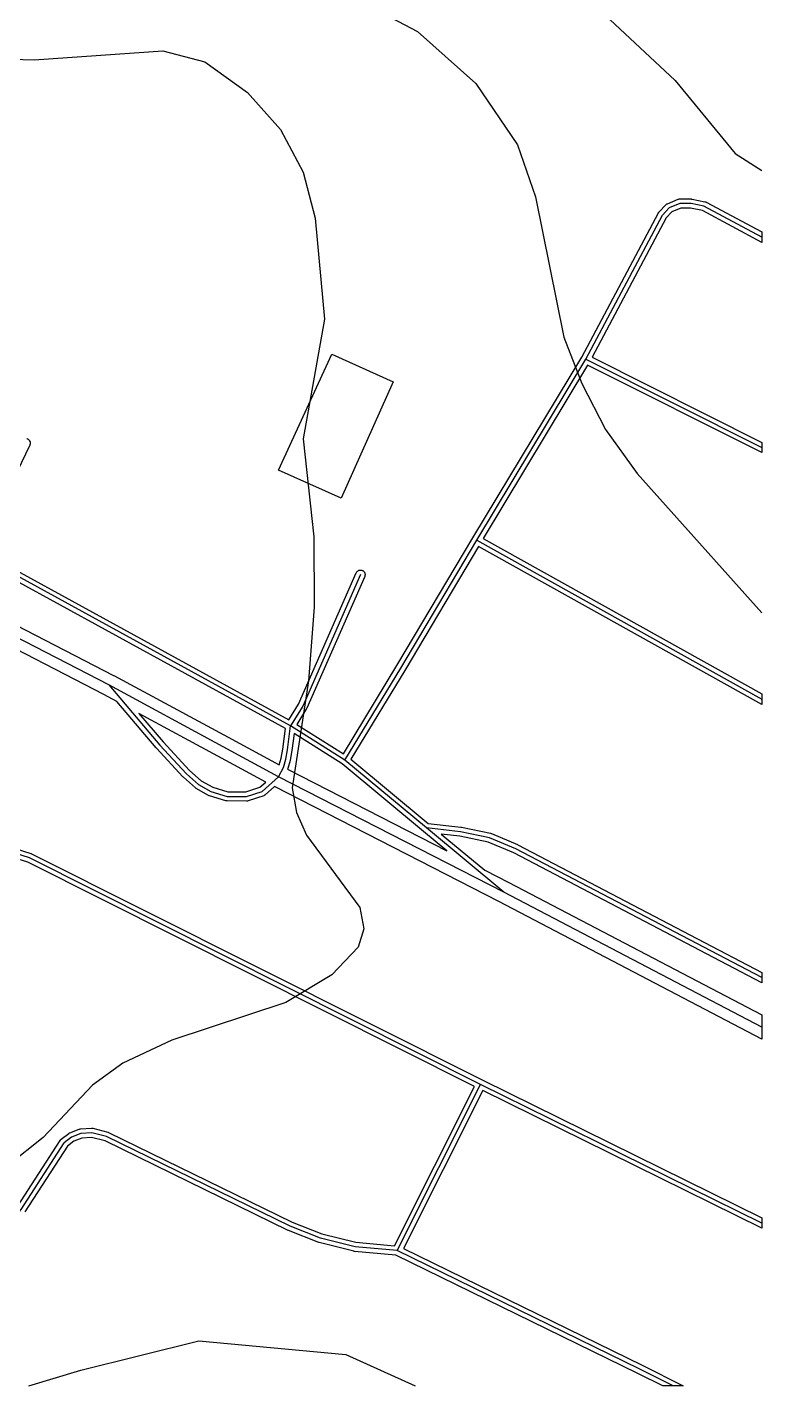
# Model space of a CAD drawing. Header units: metres. Extents: x 0 to 1014, y 0 to 676.
# Drawn here: x 773.8 to 1013.7, y 0 to 443.6 of the extents above; entities that cross this region are included whole.
import ezdxf

# ---------------------------------------------------------------- set-up
doc = ezdxf.new("R2010")
doc.units = ezdxf.units.M
for name, color, linetype, true_color in [('TPX_1_CONTOUR_LINES', 7, 'Continuous', 0x000000), ('TPX_8_WATERWAYS', 7, 'Continuous', 0x7aafdf), ('TPX_9_GREEN_AREAS', 7, 'Continuous', 0x58ba48)]:
    doc.layers.add(name, color=color, linetype=linetype, true_color=true_color)
doc.layers.add('TPX_6_ROADS', color=7, linetype='Continuous')
doc.layers.add('TPX_7_ROADS_OUTLINES', color=7, linetype='Continuous')

msp = doc.modelspace()

# ---------------------------------------------------------------- linework, layer by layer
at = {"layer": 'TPX_1_CONTOUR_LINES'}
for points in [[(559.48, 675.97, 460), (550.06, 647.19, 460), (552.03, 642.19, 460), (557.05, 639.28, 460), (570.05, 636.88, 460), (592.05, 636.31, 460), (641.05, 639.08, 460), (650.05, 634.92, 460), (677.05, 615.35, 460), (693.05, 608.34, 460), (716.05, 603.45, 460), (758.05, 601.35, 460), (767.05, 599.12, 460), (774.05, 595.65, 460), (811.05, 566.81, 460), (837.74, 540.19, 460), (870.05, 517.44, 460), (891.05, 500.76, 460), (918.05, 484.03, 460), (957.56, 452.19, 460), (985.38, 426.19, 460), (1005.05, 402.3, 460), (1013.71, 396.81, 460)], [(434.05, 490.92, 465), (508.05, 510.03, 465), (556.05, 513.81, 465), (599.05, 520, 465), (623.05, 521.74, 465), (667.05, 521.08, 465), (702.05, 518.16, 465), (720.05, 513.35, 465), (764.32, 496.19, 465), (824.05, 485.67, 465), (838.05, 479.94, 465), (865.05, 461.25, 465), (901.29, 442.19, 465), (920.32, 425.19, 465), (933.93, 405.19, 465), (939.75, 388.19, 465), (949.05, 342.35, 465), (954.88, 327.19, 465), (962.63, 312.19, 465), (973.05, 297.8, 465), (1013.71, 252.37, 465)], [(695.05, 435.27, 470), (776.05, 432.88, 470), (818.05, 435.87, 470), (831.86, 432.19, 470), (845.77, 422.19, 470), (856.57, 410.19, 470), (863.91, 396.19, 470), (867.87, 381.19, 470), (870.94, 348.19, 470), (863.94, 309.19, 470), (867.39, 277.19, 470), (867.47, 254.19, 470), (865.69, 230.19, 470), (860.3, 195.19, 470), (861.78, 187.19, 470), (865.05, 179.78, 470), (882.4, 156.19, 470), (883.7, 149.19, 470), (881.87, 143.19, 470), (873.25, 134.19, 470), (858.23, 125.19, 470), (821.05, 112.87, 470), (805.05, 105.39, 470), (795.13, 98.19, 470), (779.05, 81.07, 470), (767.83, 72.19, 470)]]:
    msp.add_polyline3d(points, dxfattribs=at)
at = {"layer": 'TPX_6_ROADS'}
for points in [[(1013.71, 117.13, 465.59), (929.47, 161.18, 468.04), (855.89, 198.85, 469.91), (837.76, 208.64, 470.45), (800.43, 228.81, 471.74), (708.13, 276.45, 474.47), (600.5, 331.7, 474.04), (556.34, 355.74, 473.21), (545.92, 361.41, 472.89), (502.91, 383.81, 471.77), (498.56, 385.9, 471.66), (470.08, 400.49, 471.08), (409.56, 431.48, 468.81), (315.84, 481.78, 464.98), (281.47, 502.12, 465.06), (244.14, 526.96, 465.66), (228.16, 538.92, 466.15), (218.27, 546.37, 466.51), (208.58, 554.93, 466.97), (187.46, 573.25, 468.16), (160.27, 601.1, 469.64), (138.31, 625.5, 470.21), (122.82, 646.45, 470.64), (102.35, 675.97, 470.96)], [(1013.71, 375, 460.88), (994.8, 385.11, 460.73), (990.62, 385.96, 460.78), (986.96, 386.02, 460.85), (983.45, 384.54, 460.98), (981.27, 382.2, 461.11)], [(956.22, 335.13, 464.33), (981.27, 382.2, 461.11)], [(877.54, 204.27, 469.29), (859.83, 215.46, 469.71), (755.9, 272.33, 472.27), (709.83, 293.8, 473.06), (702.17, 297.37, 473.15), (637.77, 328.96, 473.23), (557.67, 368.94, 472.46)], [(877.54, 204.27, 469.29), (895.83, 234.34, 468.48), (920.64, 276.05, 467.4), (956.22, 335.13, 464.33)], [(956.22, 335.13, 464.33), (1013.71, 306.33, 463.1)], [(920.64, 276.05, 467.4), (1013.71, 224.18, 465.09)], [(882.64, 264.83, 468.76), (863.77, 221.88, 469.58), (859.83, 215.46, 469.71)], [(800.43, 228.81, 471.74), (817.1, 209.2, 471.39), (825.79, 199.78, 471.14), (829.76, 196.31, 470.99), (833.8, 194, 470.82), (839.15, 192.43, 470.57), (845.45, 192.39, 470.35), (850.56, 194.08, 470.15), (855.89, 198.85, 469.91)], [(855.89, 198.85, 469.91), (857.47, 201.91, 469.83), (858.22, 204.55, 469.77), (858.77, 207.63, 469.72), (859.83, 215.46, 469.71)], [(929.47, 161.18, 468.04), (904.16, 182.14, 468.94), (877.54, 204.27, 469.29)], [(1013.71, 133.25, 465.65), (933.35, 175.31, 467.93), (924.83, 178.91, 468.24), (915.3, 180.89, 468.57), (904.16, 182.14, 468.94)], [(1013.71, 53.14, 464.71), (921.89, 98.41, 467.45), (774.59, 172.37, 473.79), (769.75, 173.88, 473.98), (765.86, 174, 474.12), (762.65, 172.97, 474.21), (759.95, 170.92, 474.26), (747.89, 151.72, 474.16), (686.59, 54.55, 470.56), (669.01, 26.37, 469.3)], [(894.62, 44.14, 467.07), (921.89, 98.41, 467.45)], [(984.71, 0, 465.76), (973.92, 5.4, 465.88), (894.62, 44.14, 467.07), (880.86, 45.37, 467.15), (869.56, 48.23, 467.29), (859.73, 52.11, 467.48), (799.74, 81.41, 468.95), (794.91, 82.62, 469.07), (791.32, 82.38, 469.14), (788.32, 81.2, 469.16), (785.84, 79.3, 469.14)], [(646.39, 20.17, 469.47), (669.01, 26.37, 469.3), (750.65, 44.26, 468.09), (758.54, 46.78, 468.05), (763.58, 49.42, 468.11), (767.95, 52.93, 468.23), (771.82, 57.61, 468.42), (785.84, 79.3, 469.14)]]:
    msp.add_polyline3d(points, dxfattribs=at)
at = {"layer": 'TPX_7_ROADS_OUTLINES'}
for points in [[(757.94, 272.92, 472.16), (859.3, 217.46, 469.73), (862.43, 222.58, 469.63), (881.27, 265.44, 468.81), (881.34, 265.57, 468.81), (881.42, 265.69, 468.8), (881.51, 265.81, 468.8), (881.61, 265.92, 468.8), (881.72, 266.01, 468.79), (881.84, 266.1, 468.79), (881.97, 266.17, 468.78), (882.1, 266.23, 468.78), (882.24, 266.28, 468.77), (882.38, 266.31, 468.76), (882.53, 266.33, 468.76), (882.68, 266.33, 468.75), (882.82, 266.32, 468.75), (882.97, 266.3, 468.74), (883.11, 266.26, 468.73), (883.25, 266.21, 468.73), (883.38, 266.14, 468.72), (883.5, 266.06, 468.72), (883.62, 265.97, 468.71), (883.73, 265.87, 468.71), (883.82, 265.76, 468.71), (883.91, 265.64, 468.7), (883.98, 265.51, 468.7), (884.04, 265.38, 468.7), (884.09, 265.24, 468.7), (884.12, 265.09, 468.7), (884.14, 264.95, 468.7), (884.14, 264.8, 468.7), (884.13, 264.65, 468.7), (884.11, 264.51, 468.7), (884.07, 264.37, 468.7), (884.02, 264.23, 468.7), (865.14, 221.28, 469.53), (865.04, 221.1, 469.54), (861.89, 215.94, 469.64), (877.05, 206.35, 469.26), (894.55, 235.11, 468.51), (919.35, 276.81, 467.43), (919.35, 276.82, 467.43), (954.91, 335.87, 464.39), (979.94, 382.91, 461.11), (979.97, 382.95, 461.11), (979.99, 383, 461.11), (980.01, 383.02, 461.11), (980.02, 383.04, 461.11), (980.05, 383.08, 461.1), (980.08, 383.12, 461.1), (980.09, 383.14, 461.1), (980.11, 383.15, 461.1), (980.14, 383.19, 461.1), (980.17, 383.23, 461.09), (982.36, 385.56, 460.95), (982.47, 385.67, 460.95), (982.59, 385.77, 460.94), (982.73, 385.85, 460.94), (982.87, 385.92, 460.93), (986.38, 387.4, 460.8), (986.52, 387.45, 460.8), (986.68, 387.49, 460.79), (986.83, 387.51, 460.79), (986.98, 387.52, 460.79), (990.64, 387.46, 460.72), (990.78, 387.45, 460.72), (990.92, 387.43, 460.72), (995.1, 386.58, 460.67), (995.24, 386.54, 460.67), (995.37, 386.49, 460.67), (995.5, 386.43, 460.67), (1013.71, 376.7, 460.82), (1013.71, 373.29, 460.93), (994.28, 383.68, 460.8), (990.46, 384.46, 460.84), (987.25, 384.51, 460.9), (984.33, 383.28, 461.01), (982.5, 381.32, 461.13), (958.26, 335.78, 464.18), (1013.71, 308.01, 463.03), (1013.71, 304.65, 463.17), (956.79, 333.17, 464.36), (922.72, 276.6, 467.33), (1013.71, 225.9, 465.07), (1013.71, 222.47, 465.11), (921.18, 274.03, 467.4), (897.12, 233.57, 468.46), (897.11, 233.56, 468.46), (879.5, 204.59, 469.23), (904.78, 183.58, 468.9), (915.47, 182.38, 468.55), (915.6, 182.36, 468.55), (925.14, 180.37, 468.23), (925.28, 180.34, 468.22), (925.42, 180.29, 468.22), (933.93, 176.69, 467.91), (934.04, 176.64, 467.91), (1013.71, 134.95, 465.65), (1013.71, 131.56, 465.66), (932.71, 173.95, 467.95), (924.38, 177.47, 468.26), (915.06, 179.41, 468.59), (908.99, 180.09, 468.8), (923.2, 168.32, 468.33), (931.06, 164.29, 467.99), (931.09, 164.28, 467.99), (1013.71, 121.08, 465.62), (1013.71, 113.18, 465.56), (927.86, 158.07, 468.1), (854.52, 195.61, 470), (851.56, 192.97, 470.13), (851.44, 192.87, 470.13), (851.32, 192.79, 470.14), (851.18, 192.72, 470.14), (851.04, 192.66, 470.15), (845.92, 190.96, 470.35), (845.76, 190.92, 470.35), (845.6, 190.9, 470.36), (845.44, 190.89, 470.36), (839.14, 190.93, 470.58), (839, 190.94, 470.59), (838.86, 190.96, 470.59), (838.73, 190.99, 470.6), (833.38, 192.56, 470.86), (833.21, 192.62, 470.87), (833.05, 192.7, 470.87), (829.01, 195.01, 471.05), (828.89, 195.09, 471.06), (828.77, 195.18, 471.06), (824.8, 198.66, 471.21), (824.68, 198.77, 471.21), (816, 208.18, 471.47), (815.95, 208.23, 471.47), (803.04, 223.42, 471.77), (798.79, 225.72, 471.89), (706.53, 273.34, 474.82)], [(549.18, 363.62, 472.76), (558.01, 358.82, 473.03), (602.13, 334.8, 473.8), (709.73, 279.56, 474.12), (709.74, 279.56, 474.12), (802.03, 231.92, 471.59), (802.09, 231.89, 471.59), (839.43, 211.72, 470.39), (856.13, 202.69, 469.86), (856.76, 204.89, 469.82), (857.29, 207.87, 469.77), (858.21, 214.64, 469.76), (755.23, 270.99, 472.34), (709.2, 292.44, 473.18), (701.54, 296.01, 473.27), (701.51, 296.02, 473.28), (637.11, 327.62, 473.32), (637.1, 327.62, 473.32), (557.48, 367.36, 472.53), (553.09, 366.34, 472.6), (550.73, 365.06, 472.68), (549.18, 363.62, 472.76)], [(773.68, 309.23, 471.06), (773.82, 309.19, 471.05), (773.96, 309.13, 471.05), (774.09, 309.06, 471.05), (774.21, 308.98, 471.05), (774.32, 308.88, 471.05), (774.42, 308.78, 471.05), (774.52, 308.66, 471.05), (774.6, 308.54, 471.05), (774.67, 308.41, 471.05), (774.72, 308.27, 471.05), (774.76, 308.13, 471.05), (774.79, 307.99, 471.05), (774.8, 307.84, 471.05), (774.8, 307.69, 471.05), (774.79, 307.55, 471.05), (774.76, 307.4, 471.05), (774.71, 307.26, 471.05), (774.65, 307.13, 471.05), (759.58, 275.91, 472.01)], [(818.22, 210.19, 471.32), (826.83, 200.86, 471.07), (830.63, 197.54, 470.93), (834.39, 195.39, 470.77), (839.37, 193.93, 470.54), (845.21, 193.89, 470.34), (849.8, 195.41, 470.16), (851.71, 197.12, 470.08), (836.1, 205.56, 470.56), (810.32, 219.49, 471.53), (818.22, 210.19, 471.32)], [(903.2, 180.99, 468.99), (876.66, 203.05, 469.33), (861.01, 212.94, 469.67), (860.26, 207.43, 469.68), (860.25, 207.37, 469.68), (859.7, 204.29, 469.73), (859.66, 204.15, 469.74), (858.91, 201.5, 469.78), (858.86, 201.36, 469.79), (858.83, 201.27, 469.79), (910.89, 174.62, 468.78), (903.21, 180.98, 468.99), (903.2, 180.99, 468.99)], [(770.2, 175.31, 473.99), (775.03, 173.81, 473.79), (775.15, 173.77, 473.79), (775.26, 173.72, 473.79), (922.55, 99.75, 467.44), (1013.71, 54.82, 464.71), (1013.71, 51.47, 464.7), (922.56, 96.41, 467.42), (896.64, 44.82, 467.09), (974.58, 6.75, 465.88), (974.59, 6.74, 465.88), (988.06, 0, 465.71), (981.36, 0, 465.81), (973.25, 4.06, 465.88), (894.21, 42.67, 467.03), (880.72, 43.88, 467.1), (880.6, 43.89, 467.1), (880.49, 43.91, 467.1), (869.19, 46.78, 467.24), (869.01, 46.84, 467.24), (859.18, 50.71, 467.43)], [(784.58, 80.11, 469.19), (784.6, 80.14, 469.19), (784.62, 80.17, 469.19), (784.64, 80.2, 469.19), (784.66, 80.23, 469.19), (784.69, 80.26, 469.19), (784.71, 80.29, 469.19), (784.74, 80.31, 469.19), (784.76, 80.34, 469.19), (784.79, 80.37, 469.19), (784.81, 80.39, 469.19), (784.84, 80.42, 469.19), (784.87, 80.44, 469.19), (784.9, 80.46, 469.19), (784.92, 80.49, 469.19), (787.4, 82.39, 469.21), (787.52, 82.47, 469.21), (787.64, 82.54, 469.21), (787.77, 82.6, 469.21), (790.77, 83.78, 469.19), (790.91, 83.82, 469.19), (791.06, 83.86, 469.19), (791.22, 83.88, 469.19), (794.81, 84.12, 469.12), (794.96, 84.12, 469.12), (795.12, 84.1, 469.12), (795.27, 84.07, 469.11), (800.11, 82.86, 468.99), (800.26, 82.81, 468.99), (800.4, 82.75, 468.99), (860.34, 53.48, 467.53), (870.02, 49.66, 467.35), (881.11, 46.85, 467.21), (893.74, 45.72, 467.13), (919.87, 97.74, 467.5), (774.02, 170.98, 473.78), (769.5, 172.38, 473.96)], [(770.61, 58.5, 468.49), (784.58, 80.11, 469.19)], [(859.18, 50.71, 467.43), (859.07, 50.76, 467.43), (799.22, 79.99, 468.92), (794.77, 81.11, 469.03), (791.65, 80.9, 469.08), (789.06, 79.88, 469.1), (786.96, 78.27, 469.08), (773.08, 56.8, 468.35)]]:
    msp.add_polyline3d(points, dxfattribs=at)
at = {"layer": 'TPX_8_WATERWAYS'}
msp.add_polyline3d([(774.3, 0, 466.12), (791.33, 5.15, 465.95), (829.84, 14.71, 466.03), (877.83, 10.28, 465.95), (900.46, 0, 465.95)], dxfattribs=at)
at = {"layer": 'TPX_9_GREEN_AREAS'}
msp.add_polyline3d([(873.34, 336.78, 469.28), (893.29, 327.82, 468.29), (876.35, 289.84, 469.04), (855.86, 298.93, 469.96), (873.34, 336.78, 469.28)], close=True, dxfattribs=at)

doc.saveas('drawing.dxf')
